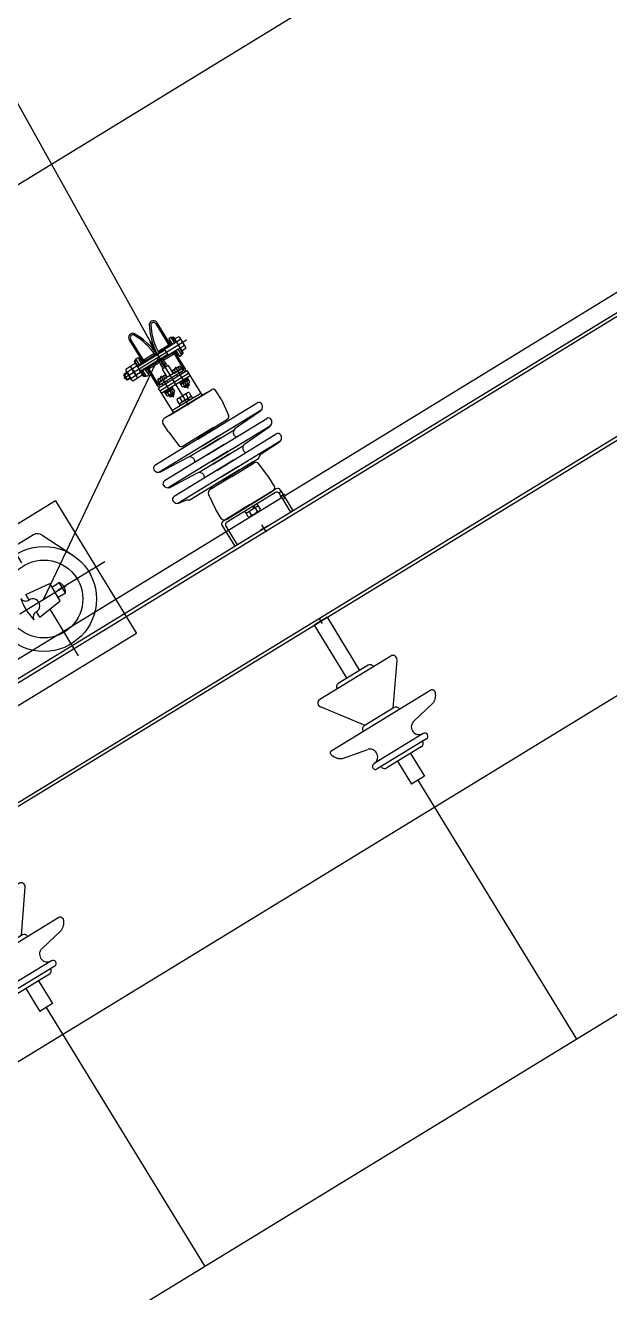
# Model space of a CAD drawing. Header units: millimetres. Extents: x 308437 to 311888, y 6841816 to 6843567.
# Drawn here: x 311661.465 to 311662.538, y 6842027.981 to 6842030.309 of the extents above; entities that cross this region are included whole.
import ezdxf

# ---------------------------------------------------------------- set-up
doc = ezdxf.new("R2010")
doc.units = ezdxf.units.MM
doc.linetypes.add('CENTER', pattern=[2, 1.25, -0.25, 0.25, -0.25])
for name, color, linetype in [('C-ESTRUCTURA', 94, 'Continuous'), ('E-CIERROS', 40, 'Continuous'), ('E-CONDUCTOR', 40, 'Continuous'), ('E-EQUIPOS', 54, 'Continuous'), ('POI', 1, 'Continuous')]:
    doc.layers.add(name, color=color, linetype=linetype)
doc.linetypes.add('CERCO', pattern='A,5,["X",Standard,S=1.8,R=0,X=-1.8,Y=-0.9],5', length=10)

# ---------------------------------------------------------------- blocks, each defined once
blk = doc.blocks.new('A$C343F4AB5')
at = {"layer": 'C-ESTRUCTURA'}
for p, q in [((3850, -350), (-100, -350)), ((3850, -356), (-100, -356)), ((3850, -544), (-100, -544)), ((3850, -550), (-100, -550))]:
    blk.add_line(p, q, dxfattribs=at)
blk = doc.blocks.new('A$C21090EED')
at = {"layer": 'E-EQUIPOS', "color": 1, "linetype": 'CENTER'}
for p, q in [((96.5, -122.1), (96.5, 414.6)), ((484.5, -122.1), (484.5, 414.6)), ((-291.5, -268.3), (-291.5, 268.3)), ((-160.6, 0), (-411.2, 0)), ((-343.5, 0), (-228.3, 0)), ((44.5, 0), (159.7, 0)), ((615.4, 0), (364.8, 0)), ((432.5, 0), (547.7, 0))]:
    blk.add_line(p, q, dxfattribs=at)
at = {"layer": 'E-EQUIPOS', "color": 1}
for p, q in [((-403.5, 142.5), (-403.5, -142.5)), ((596.5, 142.5), (-403.5, 142.5)), ((596.5, 142.5), (596.5, -142.5)), ((-350.1, 101.8), (-378.8, 41.2)), ((-246.4, 110.4), (-336.6, 110.4)), ((-232.8, 101.8), (-204.2, 41.2)), ((37.9, 101.8), (9.2, 41.2)), ((141.6, 110.4), (51.4, 110.4)), ((155.2, 101.8), (183.8, 41.2)), ((425.9, 101.8), (397.2, 41.2)), ((529.6, 110.4), (439.4, 110.4)), ((543.2, 101.8), (571.8, 41.2)), ((-315.4, 24.5), (-267.6, 18.7)), ((-315.4, 12.8), (-315.4, 24.5)), ((72.6, 24.5), (120.4, 18.7)), ((72.6, 12.8), (72.6, 24.5)), ((460.6, 24.5), (508.4, 18.7)), ((460.6, 12.8), (460.6, 24.5)), ((-267.6, -18.7), (-267.6, 18.7)), ((-267.6, 11), (-252, 11)), ((-252, -11), (-252, 11)), ((120.4, -18.7), (120.4, 18.7)), ((120.4, 11), (136, 11)), ((136, -11), (136, 11)), ((508.4, -18.7), (508.4, 18.7)), ((508.4, 11), (524, 11)), ((524, -11), (524, 11)), ((-315.4, -24.5), (-315.4, -12.8)), ((-315.4, -24.5), (-267.6, -18.7)), ((-267.6, -11), (-252, -11)), ((72.6, -24.5), (72.6, -12.8)), ((72.6, -24.5), (120.4, -18.7)), ((120.4, -11), (136, -11)), ((460.6, -24.5), (460.6, -12.8)), ((460.6, -24.5), (508.4, -18.7)), ((508.4, -11), (524, -11)), ((596.5, -142.5), (-403.5, -142.5))]:
    blk.add_line(p, q, dxfattribs=at)
for centre, radius in [((-291.5, 0), 96.5), ((96.5, 0), 96.5), ((484.5, 0), 96.5), ((-291.5, 0), 71.5), ((96.5, 0), 71.5), ((484.5, 0), 71.5)]:
    blk.add_circle(centre, radius, dxfattribs=at)
for centre, radius, start, end in [((-336.6, 95.4), 15, 90, 154.7119), ((-246.4, 95.4), 15, 25.2881, 90), ((51.4, 95.4), 15, 90, 154.7119), ((141.6, 95.4), 15, 25.2881, 90), ((439.4, 95.4), 15, 90, 154.7119), ((529.6, 95.4), 15, 25.2881, 90), ((-221.6, 0), 108, 167.7034, 192.2966), ((-316.4, 23.4), 10.7, 182.1844, 275.3668), ((-315.4, 0), 12.8, 265.1037, 94.8963), ((-265.5, 0), 17.4, 320.8875, 39.1125), ((166.4, 0), 108, 167.7034, 192.2966), ((71.6, 23.4), 10.7, 182.1844, 275.3668), ((72.6, 0), 12.8, 265.1037, 94.8963), ((122.5, 0), 17.4, 320.8875, 39.1125), ((554.4, 0), 108, 167.7034, 192.2966), ((459.6, 23.4), 10.7, 182.1844, 275.3668), ((460.6, 0), 12.8, 265.1037, 94.8963), ((510.5, 0), 17.4, 320.8875, 39.1125), ((-316.4, -23.4), 10.7, 84.6332, 177.8156), ((71.6, -23.4), 10.7, 84.6332, 177.8156), ((459.6, -23.4), 10.7, 84.6332, 177.8156)]:
    blk.add_arc(centre, radius, start, end, dxfattribs=at)
blk = doc.blocks.new('A$C220F27D2')
at = {"layer": 'E-EQUIPOS'}
for p, q in [((-13.8, 293.2), (-13.8, 342.1)), ((-13.8, 342.1), (13.8, 342.1)), ((13.8, 293.2), (13.8, 342.1)), ((-52.9, 285.7), (52.9, 285.7)), ((-37, 293.2), (37, 293.2)), ((-52.9, 274.1), (52.9, 274.1)), ((-39.2, 213.1), (-39.2, 212.8)), ((39.2, 213.1), (39.2, 212.8)), ((-30.2, 205.8), (-82.4, 133.9)), ((-32.2, 205.8), (32.2, 205.8)), ((30.2, 205.8), (82.4, 133.9)), ((-76.3, 121.8), (76.3, 121.8)), ((-39.2, 121.8), (-39.2, 121.5)), ((39.2, 121.8), (39.2, 121.5)), ((-32.2, 114.5), (32.2, 114.5)), ((-13.8, 0), (-13.8, 114.5)), ((13.8, 0), (13.8, 114.5)), ((-13.8, 0), (13.8, 0)), ((0, -5.1), (0, 4.9))]:
    blk.add_line(p, q, dxfattribs=at)
blk.add_lwpolyline([(111.5, 218.1, -0.414214), (106.5, 213.1), (-106.5, 213.1, -0.414214), (-111.5, 218.1), (-111.4, 218.9), (-111.3, 219.7), (-111.1, 220.4), (-110.9, 221.1), (-110.6, 221.8), (-110.3, 222.6), (-110, 223.3), (-109.6, 224.1), (-109.1, 224.9), (-108.6, 225.8), (-108.1, 226.7), (-107.4, 227.6), (-106.8, 228.5), (-106.1, 229.3), (-105.3, 230.2), (-104.5, 231), (-103.7, 231.8), (-102.8, 232.5), (-101.8, 233.3), (-100.8, 233.9), (-99.7, 234.6), (-98.6, 235.2), (-97.3, 235.8), (-49.3, 245.9), (-48.3, 246.2), (-48.2, 246.3, 0.845424), (-52.9, 274.1)], format="xyb", dxfattribs=at)
blk.add_lwpolyline([(111.5, 218.1), (111.4, 218.9), (111.3, 219.7), (111.1, 220.4), (110.9, 221.1), (110.6, 221.8), (110.3, 222.6), (110, 223.3), (109.6, 224.1), (109.1, 224.9), (108.6, 225.8), (108.1, 226.7), (107.4, 227.6), (106.8, 228.5), (106.1, 229.3), (105.3, 230.2), (104.5, 231), (103.7, 231.8), (102.8, 232.5), (101.8, 233.3), (100.8, 233.9), (99.7, 234.6), (98.6, 235.2), (97.3, 235.8), (49.3, 245.9)], dxfattribs=at)
for centre, radius, start, end in [((-52.9, 279.9), 5.84, 90, 270), ((-37, 285.7), 7.42, 90, 180), ((37, 285.7), 7.42, 0, 90), ((52.9, 279.9), 5.84, 270, 90), ((52.9, 259.8), 14.3, 90, 250.848), ((-32.2, 212.8), 7, 180, 270), ((32.2, 212.8), 7, 270, 0), ((-76.3, 129.4), 7.63, 143.9921, 270), ((-32.2, 121.5), 7, 180, 270), ((32.2, 121.5), 7, 270, 0), ((76.3, 129.4), 7.63, 270, 36.0079)]:
    blk.add_arc(centre, radius, start, end, dxfattribs=at)
blk = doc.blocks.new('Parrón')
at = {"layer": 'E-CIERROS', "linetype": 'CERCO', "ltscale": 0.75}
blk.add_line((25.7524, 18.3613), (33.2524, 18.3613), dxfattribs=at)
at = {"layer": 'E-CONDUCTOR'}
blk.add_line((32.2743, 19.7347), (26.7352, 19.7353), dxfattribs=at)
for points in [[(28.4253, 19.3304), (28.5253, 21.7351)], [(28.0133, 19.0613), (28.4253, 19.3304)], [(27.6253, 18.4192), (27.6253, 17.8613)], [(28.4253, 18.4192), (28.4253, 17.8613)]]:
    blk.add_lwpolyline(points, dxfattribs=at)
at = {"layer": 'E-EQUIPOS'}
for p, q in [((28.4473, 19.3934), (28.4473, 19.3934)), ((28.3953, 19.3854), (28.3953, 19.3368)), ((28.3983, 19.3368), (28.3983, 19.3854)), ((28.4523, 19.3854), (28.4523, 19.3368)), ((28.4553, 19.3374), (28.4553, 19.3854)), ((28.3828, 19.3467), (28.3868, 19.3484)), ((28.3828, 19.3142), (28.3828, 19.3467)), ((28.3841, 19.3459), (28.3873, 19.3473)), ((28.3841, 19.3368), (28.3841, 19.3459)), ((28.3873, 19.3473), (28.3868, 19.3484)), ((28.3873, 19.3368), (28.3873, 19.3494)), ((28.3873, 19.3494), (28.3923, 19.3494)), ((28.3873, 19.3368), (28.3873, 19.3473)), ((28.3923, 19.3494), (28.3923, 19.3368)), ((28.3923, 19.3368), (28.3923, 19.3454)), ((28.3923, 19.3454), (28.3953, 19.3454)), ((28.3953, 19.3454), (28.3953, 19.3368)), ((28.4253, 19.3623), (28.4253, 19.2269)), ((28.4583, 19.3454), (28.4553, 19.3454)), ((28.4553, 19.3454), (28.4553, 19.3368)), ((28.4633, 19.3494), (28.4583, 19.3494)), ((28.4583, 19.3494), (28.4583, 19.3368)), ((28.4583, 19.3368), (28.4583, 19.3454)), ((28.4633, 19.3368), (28.4633, 19.3494)), ((28.4633, 19.3473), (28.4638, 19.3484)), ((28.4633, 19.3368), (28.4633, 19.3473)), ((28.4666, 19.3459), (28.4633, 19.3473)), ((28.4678, 19.3467), (28.4638, 19.3484)), ((28.4666, 19.3368), (28.4666, 19.3459)), ((28.4678, 19.3142), (28.4678, 19.3467)), ((28.4845, 19.3304), (28.3499, 19.3304)), ((28.3543, 19.3368), (28.3528, 19.3353)), ((28.3528, 19.3353), (28.3608, 19.3353)), ((28.3528, 19.3256), (28.3528, 19.3353)), ((28.3528, 19.3256), (28.3608, 19.3256)), ((28.3543, 19.3241), (28.3528, 19.3256)), ((28.3608, 19.3368), (28.3543, 19.3368)), ((28.3543, 19.3368), (28.3543, 19.3241)), ((28.3608, 19.3241), (28.3543, 19.3241)), ((28.3608, 19.3207), (28.3608, 19.3401)), ((28.3618, 19.3431), (28.3708, 19.3431)), ((28.3618, 19.3371), (28.3708, 19.3371)), ((28.3618, 19.3237), (28.3708, 19.3237)), ((28.3718, 19.3207), (28.3718, 19.3401)), ((28.3818, 19.3431), (28.3728, 19.3431)), ((28.3818, 19.3371), (28.3728, 19.3371)), ((28.3818, 19.3237), (28.3728, 19.3237)), ((28.382, 19.3304), (28.3885, 19.3304)), ((28.382, 19.3304), (28.3885, 19.3304)), ((28.3828, 19.3207), (28.3828, 19.3401)), ((28.3828, 19.3374), (28.3841, 19.3374)), ((28.4678, 19.3368), (28.3828, 19.3368)), ((28.4414, 19.3353), (28.3828, 19.3353)), ((28.4414, 19.3256), (28.3828, 19.3256)), ((28.4678, 19.3241), (28.3828, 19.3241)), ((28.3828, 19.3234), (28.3841, 19.3234)), ((28.3841, 19.315), (28.3841, 19.3241)), ((28.3873, 19.3114), (28.3873, 19.3241)), ((28.3873, 19.3136), (28.3873, 19.3241)), ((28.3953, 19.3374), (28.3923, 19.3374)), ((28.3923, 19.3241), (28.3923, 19.3114)), ((28.3923, 19.3154), (28.3923, 19.3241)), ((28.3953, 19.3234), (28.3923, 19.3234)), ((28.3953, 19.3374), (28.3983, 19.3374)), ((28.3953, 19.3241), (28.3953, 19.3154)), ((28.3953, 19.3241), (28.3953, 19.2874)), ((28.3953, 19.3234), (28.3983, 19.3234)), ((28.3983, 19.2874), (28.3983, 19.3241)), ((28.4205, 19.34), (28.3997, 19.34)), ((28.3997, 19.34), (28.3997, 19.3368)), ((28.4205, 19.3369), (28.3997, 19.3369)), ((28.3997, 19.3241), (28.3997, 19.3239)), ((28.4205, 19.3239), (28.3997, 19.3239)), ((28.3997, 19.3239), (28.3997, 19.3209)), ((28.4205, 19.3209), (28.3997, 19.3209)), ((28.4205, 19.34), (28.4205, 19.3368)), ((28.4205, 19.3241), (28.4205, 19.3239)), ((28.4205, 19.3239), (28.4205, 19.3209)), ((28.4217, 19.3374), (28.4247, 19.3374)), ((28.4217, 19.3234), (28.4247, 19.3234)), ((28.4259, 19.3374), (28.4289, 19.3374)), ((28.4259, 19.3234), (28.4289, 19.3234)), ((28.4301, 19.34), (28.4509, 19.34)), ((28.4301, 19.34), (28.4301, 19.3368)), ((28.4301, 19.3369), (28.4509, 19.3369)), ((28.4301, 19.3241), (28.4301, 19.3239)), ((28.4301, 19.3239), (28.4509, 19.3239)), ((28.4301, 19.3239), (28.4301, 19.3209)), ((28.4301, 19.3209), (28.4509, 19.3209)), ((28.4414, 19.3368), (28.4414, 19.3241)), ((28.4509, 19.34), (28.4509, 19.3368)), ((28.4509, 19.3241), (28.4509, 19.3239)), ((28.4509, 19.3239), (28.4509, 19.3209)), ((28.4523, 19.3374), (28.4553, 19.3374)), ((28.4523, 19.3241), (28.4523, 19.2874)), ((28.4523, 19.3234), (28.4553, 19.3234)), ((28.4553, 19.3374), (28.4583, 19.3374)), ((28.4553, 19.3241), (28.4553, 19.3154)), ((28.4553, 19.2874), (28.4553, 19.3234)), ((28.4553, 19.3234), (28.4583, 19.3234)), ((28.4583, 19.3154), (28.4583, 19.3241)), ((28.4583, 19.3241), (28.4583, 19.3114)), ((28.4633, 19.3114), (28.4633, 19.3241)), ((28.4633, 19.3136), (28.4633, 19.3241)), ((28.4678, 19.3374), (28.4666, 19.3374)), ((28.4666, 19.315), (28.4666, 19.3241)), ((28.4678, 19.3234), (28.4666, 19.3234)), ((28.4758, 19.3431), (28.4678, 19.3431)), ((28.4678, 19.3177), (28.4678, 19.3431)), ((28.4758, 19.3371), (28.4678, 19.3371)), ((28.4758, 19.3237), (28.4678, 19.3237)), ((28.4768, 19.3207), (28.4768, 19.3401)), ((28.3618, 19.3177), (28.3708, 19.3177)), ((28.3818, 19.3177), (28.3728, 19.3177)), ((28.3828, 19.3142), (28.3868, 19.3124)), ((28.3841, 19.315), (28.3873, 19.3136)), ((28.3873, 19.3136), (28.3868, 19.3124)), ((28.3923, 19.3114), (28.3873, 19.3114)), ((28.3953, 19.3154), (28.3923, 19.3154)), ((28.4096, 19.2993), (28.4096, 19.2531)), ((28.4318, 19.3079), (28.4188, 19.3079)), ((28.4188, 19.3079), (28.4188, 19.2904)), ((28.4204, 19.3114), (28.4234, 19.3114)), ((28.4253, 19.3147), (28.4253, 19.2886)), ((28.4272, 19.3114), (28.4302, 19.3114)), ((28.4318, 19.3079), (28.4318, 19.2904)), ((28.4411, 19.2993), (28.4411, 19.2531)), ((28.4553, 19.3154), (28.4583, 19.3154)), ((28.4583, 19.3114), (28.4633, 19.3114)), ((28.4666, 19.315), (28.4633, 19.3136)), ((28.4633, 19.3136), (28.4638, 19.3124)), ((28.4678, 19.3142), (28.4638, 19.3124)), ((28.4758, 19.3177), (28.4678, 19.3177)), ((28.3943, 19.2824), (28.3943, 19.2287)), ((28.3943, 19.2824), (28.4563, 19.2824)), ((28.3943, 19.2764), (28.4563, 19.2764)), ((28.4503, 19.2904), (28.4003, 19.2904)), ((28.4503, 19.2904), (28.4003, 19.2904)), ((28.4003, 19.2904), (28.4003, 19.2854)), ((28.4503, 19.2854), (28.4003, 19.2854)), ((28.4003, 19.2824), (28.4503, 19.2824)), ((28.4013, 19.2954), (28.4013, 19.2904)), ((28.4013, 19.2904), (28.4178, 19.2904)), ((28.4034, 19.2963), (28.4158, 19.2963)), ((28.4044, 19.2854), (28.4044, 19.2824)), ((28.4051, 19.2904), (28.4136, 19.2904)), ((28.4055, 19.2954), (28.4055, 19.2904)), ((28.4137, 19.2954), (28.4137, 19.2904)), ((28.4147, 19.2854), (28.4147, 19.2824)), ((28.4178, 19.2954), (28.4178, 19.2904)), ((28.4328, 19.2954), (28.4328, 19.2904)), ((28.4328, 19.2904), (28.4493, 19.2904)), ((28.4349, 19.2963), (28.4473, 19.2963)), ((28.4359, 19.2854), (28.4359, 19.2824)), ((28.4366, 19.2904), (28.4451, 19.2904)), ((28.437, 19.2954), (28.437, 19.2904)), ((28.4452, 19.2954), (28.4452, 19.2904)), ((28.4462, 19.2854), (28.4462, 19.2824)), ((28.4493, 19.2954), (28.4493, 19.2904)), ((28.4503, 19.2904), (28.4503, 19.2854)), ((28.4563, 19.2824), (28.4563, 19.2287)), ((28.3943, 19.2714), (28.4563, 19.2714)), ((28.4008, 19.2714), (28.4008, 19.2689)), ((28.4008, 19.2689), (28.4173, 19.2689)), ((28.4008, 19.2615), (28.4008, 19.2689)), ((28.4173, 19.2664), (28.4008, 19.2664)), ((28.4008, 19.2664), (28.4173, 19.2664)), ((28.4153, 19.2605), (28.4029, 19.2605)), ((28.4057, 19.2714), (28.4042, 19.2689)), ((28.4043, 19.2605), (28.4043, 19.2578)), ((28.4043, 19.2605), (28.4043, 19.2578)), ((28.4043, 19.2578), (28.4138, 19.2578)), ((28.4043, 19.2578), (28.4058, 19.2563)), ((28.4135, 19.2664), (28.405, 19.2664)), ((28.405, 19.2615), (28.405, 19.2664)), ((28.4071, 19.2714), (28.4057, 19.2689)), ((28.4058, 19.2605), (28.4058, 19.2563)), ((28.4058, 19.2563), (28.4123, 19.2563)), ((28.4123, 19.2605), (28.4123, 19.2563)), ((28.4123, 19.2563), (28.4138, 19.2578)), ((28.4132, 19.2615), (28.4132, 19.2664)), ((28.4138, 19.2605), (28.4138, 19.2578)), ((28.4138, 19.2605), (28.4138, 19.2578)), ((28.4173, 19.2714), (28.4173, 19.2689)), ((28.4173, 19.2615), (28.4173, 19.2689)), ((28.4333, 19.2714), (28.4333, 19.2689)), ((28.4498, 19.2689), (28.4333, 19.2689)), ((28.4333, 19.2615), (28.4333, 19.2689)), ((28.4333, 19.2664), (28.4498, 19.2664)), ((28.4498, 19.2664), (28.4333, 19.2664)), ((28.4354, 19.2605), (28.4478, 19.2605)), ((28.4368, 19.2605), (28.4368, 19.2578)), ((28.4368, 19.2605), (28.4368, 19.2578)), ((28.4463, 19.2578), (28.4368, 19.2578)), ((28.4383, 19.2563), (28.4368, 19.2578)), ((28.4371, 19.2664), (28.4456, 19.2664)), ((28.4375, 19.2615), (28.4375, 19.2664)), ((28.4383, 19.2605), (28.4383, 19.2563)), ((28.4448, 19.2563), (28.4383, 19.2563)), ((28.4435, 19.2714), (28.445, 19.2689)), ((28.4448, 19.2605), (28.4448, 19.2563)), ((28.4463, 19.2578), (28.4448, 19.2563)), ((28.445, 19.2714), (28.4464, 19.2689)), ((28.4457, 19.2615), (28.4457, 19.2664)), ((28.4463, 19.2605), (28.4463, 19.2578)), ((28.4463, 19.2605), (28.4463, 19.2578)), ((28.4498, 19.2714), (28.4498, 19.2689)), ((28.4498, 19.2615), (28.4498, 19.2689)), ((28.4434, 19.2287), (28.3743, 19.2287)), ((28.3853, 19.2287), (28.4341, 19.2287)), ((28.3853, 19.2287), (28.4341, 19.2287)), ((28.3943, 19.2337), (28.4563, 19.2337)), ((28.3943, 19.2287), (28.4563, 19.2287)), ((28.4072, 19.2287), (28.4763, 19.2287)), ((28.4122, 19.2456), (28.4122, 19.2378)), ((28.4122, 19.2378), (28.4384, 19.2378)), ((28.4122, 19.2378), (28.4122, 19.2337)), ((28.4155, 19.2471), (28.4352, 19.2471)), ((28.4653, 19.2287), (28.4166, 19.2287)), ((28.4653, 19.2287), (28.4166, 19.2287)), ((28.4183, 19.2378), (28.4318, 19.2378)), ((28.4188, 19.2456), (28.4188, 19.2378)), ((28.4284, 19.2378), (28.4307, 19.2337)), ((28.4307, 19.2378), (28.4331, 19.2337)), ((28.4319, 19.2456), (28.4319, 19.2378)), ((28.4384, 19.2456), (28.4384, 19.2378)), ((28.4384, 19.2378), (28.4384, 19.2337)), ((28.3683, 19.2037), (28.3683, 19.2227)), ((28.4823, 19.2037), (28.4823, 19.2227)), ((28.3683, 19.2037), (28.3718, 19.1726)), ((28.4823, 19.2037), (28.4788, 19.1726)), ((28.4434, 19.1642), (28.3153, 19.1642)), ((28.4434, 19.1672), (28.3778, 19.1672)), ((28.3828, 19.1642), (28.3828, 19.1672)), ((28.4072, 19.1672), (28.4729, 19.1672)), ((28.4072, 19.1642), (28.5353, 19.1642)), ((28.4678, 19.1642), (28.4678, 19.1672)), ((28.4434, 19.1496), (28.3146, 19.1496)), ((28.3741, 19.1453), (28.3181, 19.1486)), ((28.4434, 19.1442), (28.3775, 19.1442)), ((28.4072, 19.1496), (28.536, 19.1496)), ((28.4072, 19.1442), (28.4731, 19.1442)), ((28.4766, 19.1453), (28.5326, 19.1486)), ((28.4434, 19.1161), (28.3146, 19.1161)), ((28.4434, 19.1307), (28.3153, 19.1307)), ((28.3741, 19.1118), (28.3181, 19.1151)), ((28.4072, 19.1307), (28.5353, 19.1307)), ((28.4072, 19.1161), (28.536, 19.1161)), ((28.4766, 19.1118), (28.5326, 19.1151)), ((28.4434, 19.0972), (28.3153, 19.0972)), ((28.4434, 19.1107), (28.3775, 19.1107)), ((28.4072, 19.1107), (28.4731, 19.1107)), ((28.4072, 19.0972), (28.5353, 19.0972)), ((28.4434, 19.0826), (28.3146, 19.0826)), ((28.328, 19.0803), (28.3181, 19.0816)), ((28.3316, 19.0791), (28.328, 19.0803)), ((28.3367, 19.0762), (28.3316, 19.0791)), ((28.4253, 19.0762), (28.3367, 19.0762)), ((28.3683, 19.0367), (28.3717, 19.0679)), ((28.4253, 19.0732), (28.3777, 19.0732)), ((28.4434, 19.0762), (28.379, 19.0762)), ((28.3828, 19.0732), (28.3828, 19.0762)), ((28.4072, 19.0826), (28.536, 19.0826)), ((28.4072, 19.0762), (28.4716, 19.0762)), ((28.4253, 19.0762), (28.4839, 19.0762)), ((28.4253, 19.0732), (28.4729, 19.0732)), ((28.4678, 19.0732), (28.4678, 19.0762)), ((28.4823, 19.0367), (28.4789, 19.0679)), ((28.4839, 19.0762), (28.489, 19.0791)), ((28.489, 19.0791), (28.4927, 19.0803)), ((28.4927, 19.0803), (28.5326, 19.0816)), ((28.3683, 19.0177), (28.3683, 19.0367)), ((28.4823, 19.0177), (28.4823, 19.0367)), ((28.3628, 19.0062), (28.3628, 18.9612)), ((28.4828, 19.0112), (28.3678, 19.0112)), ((28.3678, 19.0012), (28.3678, 18.9612)), ((28.4778, 19.0062), (28.3728, 19.0062)), ((28.4253, 19.0117), (28.3743, 19.0117)), ((28.3753, 19.0112), (28.4753, 19.0112)), ((28.4253, 19.0112), (28.3753, 19.0112)), ((28.4253, 19.0112), (28.3753, 19.0112)), ((28.3853, 19.0112), (28.4354, 19.0112)), ((28.3853, 19.0112), (28.4354, 19.0112)), ((28.4122, 19.0022), (28.4122, 19.0062)), ((28.4122, 19.0022), (28.4384, 19.0022)), ((28.4122, 18.9944), (28.4122, 19.0022)), ((28.4653, 19.0112), (28.4152, 19.0112)), ((28.4653, 19.0112), (28.4152, 19.0112)), ((28.4183, 19.0022), (28.4318, 19.0022)), ((28.4188, 18.9944), (28.4188, 19.0022)), ((28.4253, 19.0117), (28.4763, 19.0117)), ((28.4253, 19.0112), (28.4753, 19.0112)), ((28.4253, 19.0112), (28.4753, 19.0112)), ((28.4284, 19.0022), (28.4307, 19.0062)), ((28.4307, 19.0022), (28.4331, 19.0062)), ((28.4319, 18.9944), (28.4319, 19.0022)), ((28.4384, 19.0022), (28.4384, 19.0062)), ((28.4384, 18.9944), (28.4384, 19.0022)), ((28.4903, 18.9952), (28.4803, 18.9952)), ((28.4878, 19.0022), (28.4827, 19.0022)), ((28.4828, 19.0012), (28.4828, 18.9612)), ((28.4878, 19.0062), (28.4878, 18.9612)), ((28.4155, 18.9929), (28.4352, 18.9929)), ((28.4878, 18.9882), (28.4828, 18.9882)), ((28.3678, 18.9612), (28.3628, 18.9612)), ((28.4332, 18.9612), (28.4174, 18.9612)), ((28.4253, 18.9691), (28.4253, 18.9534)), ((28.4878, 18.9612), (28.4828, 18.9612))]:
    blk.add_line(p, q, dxfattribs=at)
at = {"layer": 'E-EQUIPOS', "linetype": 'Continuous'}
blk.add_lwpolyline([(26.7253, 17.8613), (26.7253, 15.8613), (28.5253, 15.8613), (28.5253, 17.8613)], close=True, dxfattribs=at)
at = {"layer": 'E-EQUIPOS'}
for centre, radius, start, end in [((28.4033, 19.3854), 0.008, 46.2044, 180.0001), ((28.4033, 19.3854), 0.005, 50.6765, 180.0001), ((28.3019, 19.3304), 0.123, 2.9594, 29.6106), ((28.5487, 19.3304), 0.123, 150.3896, 177.0408), ((28.4473, 19.3854), 0.008, 0.0001, 133.7958), ((28.4473, 19.3854), 0.005, 0.0001, 129.3237), ((28.3019, 19.3304), 0.12, 3.0334, 29.3779), ((28.5487, 19.3304), 0.12, 150.6223, 176.9668), ((28.3658, 19.3401), 0.005, 143.1302, 216.87), ((28.3838, 19.3304), 0.0229, 163.0222, 196.978), ((28.3658, 19.3207), 0.005, 143.1302, 216.87), ((28.3668, 19.3401), 0.005, 323.1302, 36.87), ((28.3489, 19.3304), 0.0229, 343.0222, 16.978), ((28.3668, 19.3207), 0.005, 323.1302, 36.87), ((28.3768, 19.3401), 0.005, 143.1302, 216.87), ((28.3948, 19.3304), 0.0229, 163.0222, 196.978), ((28.3768, 19.3207), 0.005, 143.1302, 216.87), ((28.3778, 19.3401), 0.005, 323.1302, 36.87), ((28.3599, 19.3304), 0.0229, 343.0222, 16.978), ((28.3778, 19.3207), 0.005, 323.1302, 36.87), ((28.3019, 19.3304), 0.12, 350.8899, 356.9668), ((28.3019, 19.3304), 0.123, 351.1139, 357.0408), ((28.5487, 19.3304), 0.123, 182.9594, 188.8862), ((28.5487, 19.3304), 0.12, 183.0334, 189.1103), ((28.4718, 19.3401), 0.005, 323.1302, 36.87), ((28.4539, 19.3304), 0.0229, 343.0222, 16.978), ((28.4718, 19.3207), 0.005, 323.1302, 36.87), ((28.4003, 19.2874), 0.005, 180.0001, 270.0001), ((28.4003, 19.2874), 0.002, 180.0001, 270.0001), ((28.4034, 19.2936), 0.00272, 40.6919, 139.3083), ((28.4096, 19.2869), 0.00945, 64.1538, 115.8464), ((28.4158, 19.2936), 0.00272, 40.6919, 139.3083), ((28.4349, 19.2936), 0.00272, 40.6919, 139.3083), ((28.4411, 19.2869), 0.00945, 64.1538, 115.8464), ((28.4473, 19.2936), 0.00272, 40.6919, 139.3083), ((28.4503, 19.2874), 0.005, 270.0001, 0.0001), ((28.4503, 19.2874), 0.002, 270.0001, 0.0001), ((28.4029, 19.2633), 0.00272, 220.6919, 319.3083), ((28.4091, 19.27), 0.00945, 244.1538, 295.8464), ((28.4153, 19.2633), 0.00272, 220.6919, 319.3083), ((28.4354, 19.2633), 0.00272, 220.6919, 319.3083), ((28.4416, 19.27), 0.00945, 244.1538, 295.8464), ((28.4478, 19.2633), 0.00272, 220.6919, 319.3083), ((28.3743, 19.2227), 0.006, 90.0001, 180.0001), ((28.4155, 19.2428), 0.00431, 40.6919, 139.3083), ((28.4253, 19.2321), 0.015, 64.1538, 115.8464), ((28.4351, 19.2428), 0.00431, 40.6919, 139.3083), ((28.4763, 19.2227), 0.006, 0.0001, 90.0001), ((28.3153, 19.1582), 0.006, 90.0001, 180.0001), ((28.3193, 19.1585), 0.01, 180.0001, 262.9237), ((28.3778, 19.1732), 0.006, 186.38, 270.0001), ((28.4729, 19.1732), 0.006, 270.0001, 353.6202), ((28.5313, 19.1585), 0.01, 277.0765, 0.0001), ((28.5353, 19.1582), 0.006, 0.0001, 90.0001), ((28.3728, 19.1354), 0.01, 5.2655, 82.9237), ((28.3728, 19.1372), 0.01, 319.4585, 354.7347), ((28.4778, 19.1354), 0.01, 97.0765, 174.7347), ((28.4778, 19.1372), 0.01, 185.2655, 220.5417), ((28.3153, 19.1247), 0.006, 90.0001, 180.0001), ((28.3193, 19.125), 0.01, 180.0001, 262.9237), ((28.3728, 19.1019), 0.01, 5.2655, 82.9237), ((28.4778, 19.1019), 0.01, 97.0765, 174.7347), ((28.5313, 19.125), 0.01, 277.0765, 0.0001), ((28.5353, 19.1247), 0.006, 0.0001, 90.0001), ((28.3153, 19.0912), 0.006, 90.0001, 180.0001), ((28.3193, 19.0915), 0.01, 180.0001, 262.9237), ((28.3728, 19.1037), 0.01, 319.4585, 354.7347), ((28.4778, 19.1037), 0.01, 185.2655, 220.5417), ((28.5313, 19.0915), 0.01, 277.0765, 0.0001), ((28.5353, 19.0912), 0.006, 0.0001, 90.0001), ((28.3777, 19.0672), 0.006, 90.0001, 173.7461), ((28.4729, 19.0672), 0.006, 6.2541, 90.0001), ((28.3743, 19.0177), 0.006, 180.0001, 270.0001), ((28.4763, 19.0177), 0.006, 270.0001, 0.0001), ((28.3678, 19.0062), 0.005, 90.0001, 180.0001), ((28.3728, 19.0012), 0.005, 90.0001, 180.0001), ((28.4778, 19.0012), 0.005, 0.0001, 90.0001), ((28.4828, 19.0062), 0.005, 0.0001, 90.0001), ((28.4155, 18.9972), 0.00431, 220.6919, 319.3083), ((28.4253, 19.0079), 0.015, 244.1538, 295.8464), ((28.4351, 18.9972), 0.00431, 220.6919, 319.3083)]:
    blk.add_arc(centre, radius, start, end, dxfattribs=at)
at = {"xscale": 0.001, "yscale": 0.001, "zscale": 0.001, "rotation": 180}
for p in [(27.6253, 18.7613), (28.4253, 18.7613)]:
    blk.add_blockref('A$C220F27D2', p, dxfattribs=at)
at = {"layer": 'C-ESTRUCTURA', "linetype": 'Continuous', "xscale": 0.001, "yscale": 0.001, "zscale": 0.001, "rotation": 180}
blk.add_blockref('A$C343F4AB5', (29.5024, 18.4113), dxfattribs=at)
at = {"layer": 'E-EQUIPOS', "xscale": 0.001, "yscale": 0.001, "zscale": 0.001}
blk.add_blockref('A$C21090EED', (27.5288, 19.0613), dxfattribs=at)

msp = doc.modelspace()

# ---------------------------------------------------------------- linework, layer by layer
at = {"layer": 'POI'}
msp.add_lwpolyline([(311657.7182, 6842031.1037), (311659.8012, 6842028.1335), (311666.2111, 6842032.063), (311664.1312, 6842035.0273), (311657.7182, 6842031.1037)], close=True, dxfattribs=at)

# ---------------------------------------------------------------- block references
at = {"rotation": 31.45904213535047}
msp.add_blockref('Parrón', (311647.5516, 6841998.3761), dxfattribs=at)

doc.saveas('drawing.dxf')
